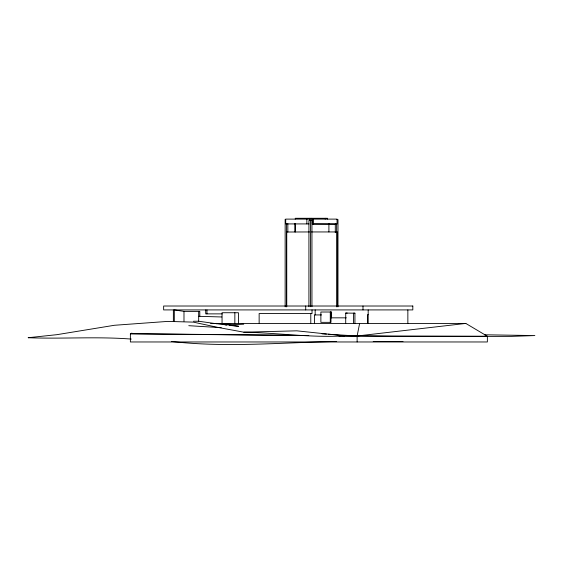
<?xml version="1.0" encoding="UTF-8"?>
<svg xmlns="http://www.w3.org/2000/svg" width="563" height="563" viewBox="0 0 563 563"><rect width="100%" height="100%" fill="white"/><g stroke="black" fill="none" stroke-linecap="round" stroke-linejoin="round"><path stroke-width="0.84" d="M357.125 341.966L357.125 335.998L359.616 323.429M131.918 333.099L130.377 333.845L308.791 335.534L130.377 333.662L130.377 341.966L487.368 341.966L487.368 336.259L465.805 323.429L210.653 323.429M487.368 336.259L338.673 335.808L357.125 335.998L465.805 323.429M243.73 324.204L236.01 324.548L216.255 323.753M336.414 341.474C281.479 342.501 226.277 347.8 171.476 341.467M131.299 339.074C96.956 336.421 62.563 339.032 28.15 337.723L56.842 334.682L114.444 325.273L167.69 321.403L193.264 322.113L218.141 327.455L243.828 332.198L296.778 330.826L344.584 335.865L392.362 336.428L511.542 336.371L534.85 335.569L484.405 334.781M344.584 335.865C310.924 337.899 277.453 332.775 243.828 332.198M336.625 219.584L337.983 219.584L337.983 306.849M309.045 223.919L285.715 223.919L285.715 219.106L337.061 219.106L337.061 224.053L312.324 224.053L312.324 219.106M312.324 223.919L335.921 224.053M286.75 232.019L309.713 231.949M311.43 231.949L337.469 231.949L337.469 306.715M174.312 321.339L174.312 309.917L183.988 311.388L199.795 311.388L199.795 316.315M345.717 323.338L345.717 313.077L347.209 313.077M354.929 323.528L354.929 313.197L353.437 313.197L353.437 323.528M222.258 313.873L205.727 313.873L205.727 309.917M368.181 314.731L367.428 314.731L367.428 323.211M321.572 314.928L314.414 314.928L314.414 323.296M346.344 317.835L330.833 317.835L330.833 312.015M193.496 321.241L198.683 321.241L214.116 323.408M403.002 341.495L373.22 341.467M345.717 313.077L354.929 313.197M198.683 316.315L221.836 316.976M188.767 325.688L221.21 327.673M322.05 333.845L326.434 334.119M328.194 334.225L357.125 335.998M225.003 324.985L226.713 325.147M229.275 325.386L238.67 326.273L215.988 323.359M407.858 309.917L407.858 323.429M368.181 309.917L368.181 323.429M362.994 306.012L362.994 309.917M336.625 223.947L336.625 306.849M335.295 223.947L335.295 232.674M331.586 317.835L331.586 312.015L320.875 312.015L320.875 322.346L330.981 322.346L330.981 312.015M330.284 312.015L330.284 322.346M328.905 223.42L328.905 231.949M327.525 219.106L327.525 218.282L295.279 218.282L295.279 219.106M325.189 218.282L325.189 219.106M315.167 309.917L315.167 314.928M313.443 219.106L313.443 224.053M312.029 309.917L312.029 313.542L259.142 313.542L259.142 323.113M311.944 306.722L311.944 220.527L308.918 220.527L308.918 306.722M311.818 218.282L311.818 219.106M310.783 313.542L310.783 323.183M310.586 220.527L310.586 306.722M309.995 218.282L309.995 219.106M309.777 219.106L309.777 220.71M306.849 219.106L306.849 223.919M305.716 306.012L305.716 309.917M295.308 223.42L295.308 231.949M294.913 223.42L294.913 231.949M287.841 223.546L287.841 232.019M286.75 231.949L286.75 306.729M286.483 223.687L286.483 306.807M285.152 219.31L285.152 306.807M238.452 323.12L238.452 312.732L222.047 312.732L222.047 323.12M234.848 312.732L234.848 323.12M206.973 309.917L206.973 313.873M198.683 311.388L198.683 321.241M183.988 311.388L183.988 321.241M173.369 309.917L173.369 321.339M412.82 306.012L163.643 306.012L163.643 309.917L412.82 309.917L412.82 306.012"/></g></svg>
